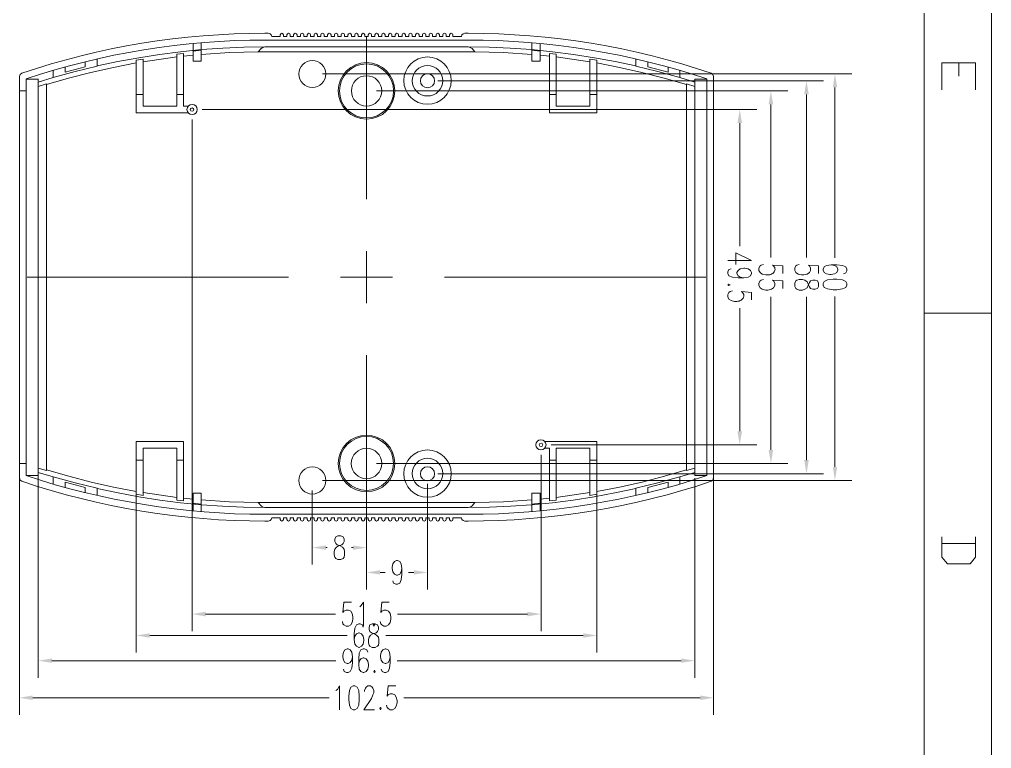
# Model space of a CAD drawing. Header units: millimetres. Extents: x 0 to 204, y 0 to 288.
# Drawn here: x 105.2 to 203.6, y 147.9 to 221.7 of the extents above; entities that cross this region are included whole.
import ezdxf

# ---------------------------------------------------------------- set-up
doc = ezdxf.new("R2010")
doc.units = ezdxf.units.MM

msp = doc.modelspace()

# ---------------------------------------------------------------- hatches: boundary and pattern name
h = msp.add_hatch(color=0)
h.dxf.hatch_style = 2
h.paths.add_polyline_path([(185.081333, 214.100833), (184.615667, 214.100833), (184.8485, 215.476667)])
h = msp.add_hatch(color=0)
h.dxf.hatch_style = 2
h.paths.add_polyline_path([(187.96, 214.799333), (187.5155, 214.799333), (187.727167, 216.175167)])
h = msp.add_hatch(color=0)
h.dxf.hatch_style = 2
h.paths.add_polyline_path([(181.483, 213.084833), (181.017333, 213.084833), (181.250167, 214.460667)])
h = msp.add_hatch(color=0)
h.dxf.hatch_style = 2
h.paths.add_polyline_path([(178.329167, 211.201), (177.8635, 211.201), (178.096333, 212.555667)])
h = msp.add_hatch(color=0)
h.dxf.hatch_style = 2
h.paths.add_polyline_path([(178.329167, 180.001333), (177.8635, 180.001333), (178.096333, 178.6255)])
h = msp.add_hatch(color=0)
h.dxf.hatch_style = 2
h.paths.add_polyline_path([(181.483, 178.1175), (181.017333, 178.1175), (181.250167, 176.741667)])
h = msp.add_hatch(color=0)
h.dxf.hatch_style = 2
h.paths.add_polyline_path([(185.081333, 177.080333), (184.615667, 177.080333), (184.8485, 175.7045)])
h = msp.add_hatch(color=0)
h.dxf.hatch_style = 2
h.paths.add_polyline_path([(187.96, 176.403), (187.5155, 176.403), (187.727167, 175.027167)])
h = msp.add_hatch(color=0)
h.dxf.hatch_style = 2
h.paths.add_polyline_path([(136.2075, 168.444333), (136.2075, 167.999833), (134.831667, 168.232667)])
h = msp.add_hatch(color=0)
h.dxf.hatch_style = 2
h.paths.add_polyline_path([(138.959167, 168.444333), (138.959167, 167.999833), (140.335, 168.232667)])
h = msp.add_hatch(color=0)
h.dxf.hatch_style = 2
h.paths.add_polyline_path([(141.689667, 165.946667), (141.689667, 165.502167), (140.335, 165.713833)])
h = msp.add_hatch(color=0)
h.dxf.hatch_style = 2
h.paths.add_polyline_path([(145.118667, 165.946667), (145.118667, 165.502167), (146.4945, 165.713833)])
h = msp.add_hatch(color=0)
h.dxf.hatch_style = 2
h.paths.add_polyline_path([(124.036667, 161.7345), (124.036667, 161.268833), (122.682, 161.501667)])
h = msp.add_hatch(color=0)
h.dxf.hatch_style = 2
h.paths.add_polyline_path([(156.612167, 161.7345), (156.612167, 161.268833), (157.988, 161.501667)])
h = msp.add_hatch(color=0)
h.dxf.hatch_style = 2
h.paths.add_polyline_path([(118.385167, 159.554333), (118.385167, 159.109833), (117.009333, 159.342667)])
h = msp.add_hatch(color=0)
h.dxf.hatch_style = 2
h.paths.add_polyline_path([(162.263667, 159.554333), (162.263667, 159.109833), (163.6395, 159.342667)])
h = msp.add_hatch(color=0)
h.dxf.hatch_style = 2
h.paths.add_polyline_path([(108.479167, 157.014333), (108.479167, 156.569833), (107.103333, 156.7815)])
h = msp.add_hatch(color=0)
h.dxf.hatch_style = 2
h.paths.add_polyline_path([(172.169667, 157.014333), (172.169667, 156.569833), (173.5455, 156.7815)])
h = msp.add_hatch(color=0)
h.dxf.hatch_style = 2
h.paths.add_polyline_path([(106.553, 153.267833), (106.553, 152.802167), (105.198333, 153.035)])
h = msp.add_hatch(color=0)
h.dxf.hatch_style = 2
h.paths.add_polyline_path([(174.095833, 153.267833), (174.095833, 152.802167), (175.4505, 153.035)])

# ---------------------------------------------------------------- linework, layer by layer
at = {"color": 0, "lineweight": 0}
for points in [[(203.581, 287.930167), (203.581, 0)], [(196.744167, 281.093333), (196.744167, 6.836833)], [(130.048, 220.2815), (128.482132, 220.264239), (126.916838, 220.215625), (125.352777, 220.135651), (123.790604, 220.024308), (122.230978, 219.88159), (120.674557, 219.707489), (119.121996, 219.501995), (117.573954, 219.265103), (116.031088, 218.996804), (114.494055, 218.69709), (112.963513, 218.365954), (111.440119, 218.003388), (109.92453, 217.609384), (108.417403, 217.183934), (106.919396, 216.727031), (105.431167, 216.238667)], [(130.048, 219.583), (128.521195, 219.575572), (126.990907, 219.534751), (125.45834, 219.460913), (123.924698, 219.354433), (122.391187, 219.215687), (120.85901, 219.045048), (119.329373, 218.842894), (117.80348, 218.609598), (116.282536, 218.345536), (114.767744, 218.051083), (113.26031, 217.726615), (111.761439, 217.372505), (110.272334, 216.989131), (108.794201, 216.576866), (107.328243, 216.136086), (105.875667, 215.667167)], [(130.386667, 220.2815), (130.048, 220.2815)], [(130.048, 219.583), (150.600833, 219.583)], [(130.725333, 219.942833), (130.683, 220.112167), (130.556, 220.239167), (130.386667, 220.2815)], [(131.593167, 219.942833), (130.725333, 219.942833)], [(131.931833, 220.112167), (131.868333, 220.218), (131.7625, 220.2815), (131.6355, 220.218), (131.593167, 220.112167)], [(131.593167, 220.112167), (131.593167, 219.942833)], [(131.931833, 220.112167), (131.931833, 219.942833)], [(132.2705, 219.942833), (131.931833, 219.942833)], [(132.609167, 220.112167), (132.566833, 220.218), (132.439833, 220.2815), (132.312833, 220.218), (132.2705, 220.112167)], [(132.2705, 220.112167), (132.2705, 219.942833)], [(132.609167, 220.112167), (132.609167, 219.942833)], [(132.947833, 219.942833), (132.609167, 219.942833)], [(133.307667, 220.112167), (133.244167, 220.218), (133.117167, 220.2815), (133.011333, 220.218), (132.947833, 220.112167)], [(132.947833, 220.112167), (132.947833, 219.942833)], [(133.307667, 220.112167), (133.307667, 219.942833)], [(133.646333, 219.942833), (133.307667, 219.942833)], [(133.985, 220.112167), (133.942667, 220.218), (133.815667, 220.2815), (133.688667, 220.218), (133.646333, 220.112167)], [(133.646333, 220.112167), (133.646333, 219.942833)], [(133.985, 220.112167), (133.985, 219.942833)], [(134.323667, 219.942833), (133.985, 219.942833)], [(134.662333, 220.112167), (134.62, 220.218), (134.493, 220.2815), (134.387167, 220.218), (134.323667, 220.112167)], [(134.323667, 220.112167), (134.323667, 219.942833)], [(134.662333, 220.112167), (134.662333, 219.942833)], [(135.022167, 219.942833), (134.662333, 219.942833)], [(135.360833, 220.112167), (135.297333, 220.218), (135.1915, 220.2815), (135.0645, 220.218), (135.022167, 220.112167)], [(135.022167, 220.112167), (135.022167, 219.942833)], [(135.360833, 220.112167), (135.360833, 219.942833)], [(135.6995, 219.942833), (135.360833, 219.942833)], [(136.038167, 220.112167), (135.995833, 220.218), (135.868833, 220.2815), (135.741833, 220.218), (135.6995, 220.112167)], [(135.6995, 220.112167), (135.6995, 219.942833)], [(136.038167, 220.112167), (136.038167, 219.942833)], [(136.376833, 219.942833), (136.038167, 219.942833)], [(136.736667, 220.112167), (136.673167, 220.218), (136.546167, 220.2815), (136.440333, 220.218), (136.376833, 220.112167)], [(136.376833, 220.112167), (136.376833, 219.942833)], [(136.736667, 220.112167), (136.736667, 219.942833)], [(137.075333, 219.942833), (136.736667, 219.942833)], [(137.414, 220.112167), (137.371667, 220.218), (137.244667, 220.2815), (137.117667, 220.218), (137.075333, 220.112167)], [(137.075333, 220.112167), (137.075333, 219.942833)], [(137.414, 220.112167), (137.414, 219.942833)], [(137.752667, 219.942833), (137.414, 219.942833)], [(138.091333, 220.112167), (138.049, 220.218), (137.922, 220.2815), (137.795, 220.218), (137.752667, 220.112167)], [(137.752667, 220.112167), (137.752667, 219.942833)], [(138.091333, 220.112167), (138.091333, 219.942833)], [(138.43, 219.942833), (138.091333, 219.942833)], [(138.789833, 220.112167), (138.726333, 220.218), (138.6205, 220.2815), (138.4935, 220.218), (138.43, 220.112167)], [(138.43, 220.112167), (138.43, 219.942833)], [(138.789833, 220.112167), (138.789833, 219.942833)], [(139.1285, 219.942833), (138.789833, 219.942833)], [(139.467167, 220.112167), (139.424833, 220.218), (139.297833, 220.2815), (139.170833, 220.218), (139.1285, 220.112167)], [(139.1285, 220.112167), (139.1285, 219.942833)], [(139.467167, 220.112167), (139.467167, 219.942833)], [(139.805833, 219.942833), (139.467167, 219.942833)], [(140.1445, 220.112167), (140.102167, 220.218), (139.975167, 220.2815), (139.869333, 220.218), (139.805833, 220.112167)], [(139.805833, 220.112167), (139.805833, 219.942833)], [(140.1445, 220.112167), (140.1445, 219.942833)], [(140.504333, 219.942833), (140.1445, 219.942833)], [(140.335, 219.985167), (140.335, 203.496333)], [(140.843, 220.112167), (140.7795, 220.218), (140.673667, 220.2815), (140.546667, 220.218), (140.504333, 220.112167)], [(140.504333, 220.112167), (140.504333, 219.942833)], [(140.843, 220.112167), (140.843, 219.942833)], [(141.181667, 219.942833), (140.843, 219.942833)], [(141.520333, 220.112167), (141.478, 220.218), (141.351, 220.2815), (141.224, 220.218), (141.181667, 220.112167)], [(141.181667, 220.112167), (141.181667, 219.942833)], [(141.520333, 220.112167), (141.520333, 219.942833)], [(141.859, 219.942833), (141.520333, 219.942833)], [(142.218833, 220.112167), (142.155333, 220.218), (142.0495, 220.2815), (141.9225, 220.218), (141.859, 220.112167)], [(141.859, 220.112167), (141.859, 219.942833)], [(142.218833, 220.112167), (142.218833, 219.942833)], [(142.5575, 219.942833), (142.218833, 219.942833)], [(142.896167, 220.112167), (142.853833, 220.218), (142.726833, 220.2815), (142.599833, 220.218), (142.5575, 220.112167)], [(142.5575, 220.112167), (142.5575, 219.942833)], [(142.896167, 220.112167), (142.896167, 219.942833)], [(143.234833, 219.942833), (142.896167, 219.942833)], [(143.5735, 220.112167), (143.531167, 220.218), (143.404167, 220.2815), (143.298333, 220.218), (143.234833, 220.112167)], [(143.234833, 220.112167), (143.234833, 219.942833)], [(143.5735, 220.112167), (143.5735, 219.942833)], [(143.933333, 219.942833), (143.5735, 219.942833)], [(144.272, 220.112167), (144.2085, 220.218), (144.102667, 220.2815), (143.975667, 220.218), (143.933333, 220.112167)], [(143.933333, 220.112167), (143.933333, 219.942833)], [(144.272, 220.112167), (144.272, 219.942833)], [(144.610667, 219.942833), (144.272, 219.942833)], [(144.949333, 220.112167), (144.907, 220.218), (144.78, 220.2815), (144.653, 220.218), (144.610667, 220.112167)], [(144.610667, 220.112167), (144.610667, 219.942833)], [(144.949333, 220.112167), (144.949333, 219.942833)], [(145.288, 219.942833), (144.949333, 219.942833)], [(145.647833, 220.112167), (145.584333, 220.218), (145.457333, 220.2815), (145.3515, 220.218), (145.288, 220.112167)], [(145.288, 220.112167), (145.288, 219.942833)], [(145.647833, 220.112167), (145.647833, 219.942833)], [(145.9865, 219.942833), (145.647833, 219.942833)], [(146.325167, 220.112167), (146.282833, 220.218), (146.155833, 220.2815), (146.028833, 220.218), (145.9865, 220.112167)], [(145.9865, 220.112167), (145.9865, 219.942833)], [(146.325167, 220.112167), (146.325167, 219.942833)], [(146.663833, 219.942833), (146.325167, 219.942833)], [(147.0025, 220.112167), (146.960167, 220.218), (146.833167, 220.2815), (146.706167, 220.218), (146.663833, 220.112167)], [(146.663833, 220.112167), (146.663833, 219.942833)], [(147.0025, 220.112167), (147.0025, 219.942833)], [(147.362333, 219.942833), (147.0025, 219.942833)], [(147.701, 220.112167), (147.6375, 220.218), (147.531667, 220.2815), (147.404667, 220.218), (147.362333, 220.112167)], [(147.362333, 220.112167), (147.362333, 219.942833)], [(147.701, 220.112167), (147.701, 219.942833)], [(148.039667, 219.942833), (147.701, 219.942833)], [(148.378333, 220.112167), (148.336, 220.218), (148.209, 220.2815), (148.082, 220.218), (148.039667, 220.112167)], [(148.039667, 220.112167), (148.039667, 219.942833)], [(148.378333, 220.112167), (148.378333, 219.942833)], [(148.717, 219.942833), (148.378333, 219.942833)], [(149.055667, 220.112167), (149.013333, 220.218), (148.886333, 220.2815), (148.7805, 220.218), (148.717, 220.112167)], [(148.717, 220.112167), (148.717, 219.942833)], [(149.055667, 220.112167), (149.055667, 219.942833)], [(149.9235, 219.942833), (149.055667, 219.942833)], [(150.262167, 220.2815), (150.092833, 220.239167), (149.965833, 220.112167), (149.9235, 219.942833)], [(150.262167, 220.2815), (150.600833, 220.2815)], [(175.217667, 216.238667), (173.735041, 216.72726), (172.24043, 217.184325), (170.734804, 217.609878), (169.219133, 218.003934), (167.694387, 218.366508), (166.161537, 218.697617), (164.621554, 218.997276), (163.075408, 219.2655), (161.52407, 219.502305), (159.96851, 219.707706), (158.409698, 219.881718), (156.848605, 220.024358), (155.286202, 220.135641), (153.723458, 220.215582), (152.161345, 220.264196), (150.600833, 220.2815)], [(174.773167, 215.667167), (173.32097, 216.135978), (171.85524, 216.576693), (170.377205, 216.988929), (168.888089, 217.372307), (167.38912, 217.726444), (165.881523, 218.050959), (164.366526, 218.345471), (162.845353, 218.609598), (161.319232, 218.842959), (159.789389, 219.045172), (158.257049, 219.215857), (156.72344, 219.354632), (155.189788, 219.461114), (153.657319, 219.534924), (152.127258, 219.57568), (150.600833, 219.583)], [(130.048, 218.905667), (127.909489, 218.87845), (125.771738, 218.787414), (123.636732, 218.633962), (121.506456, 218.419495), (119.382894, 218.145413), (117.26803, 217.813119), (115.163848, 217.424014), (113.072333, 216.9795)], [(122.766667, 219.244333), (122.766667, 217.466333)], [(123.592167, 218.567), (122.766667, 218.482333)], [(123.592167, 217.466333), (123.592167, 219.307833)], [(129.3495, 218.418833), (126.470833, 218.334167), (123.592167, 218.143667)], [(130.048, 218.905667), (129.836333, 218.842167), (129.645833, 218.736333), (129.3495, 218.418833)], [(151.299333, 218.418833), (129.3495, 218.418833)], [(150.600833, 218.905667), (130.048, 218.905667)], [(167.5765, 216.9795), (165.484985, 217.424014), (163.380804, 217.813119), (161.265939, 218.145413), (159.142377, 218.419495), (157.012101, 218.633962), (154.877095, 218.787414), (152.739345, 218.87845), (150.600833, 218.905667)], [(150.600833, 218.905667), (150.8125, 218.842167), (151.003, 218.736333), (151.299333, 218.418833)], [(157.056667, 218.143667), (154.178, 218.334167), (151.299333, 218.418833)], [(157.056667, 219.307833), (157.056667, 217.466333)], [(157.882167, 218.482333), (157.056667, 218.567)], [(157.882167, 217.466333), (157.882167, 219.244333)], [(113.072333, 217.678), (113.072333, 216.958333)], [(117.707833, 217.678), (117.009333, 217.572167)], [(117.009333, 217.572167), (117.009333, 212.217)], [(121.136833, 217.889667), (117.707833, 217.402833)], [(117.707833, 212.9155), (117.707833, 217.678)], [(121.814167, 218.2495), (121.136833, 218.164833)], [(121.136833, 218.164833), (121.136833, 212.9155)], [(121.814167, 212.9155), (121.814167, 218.2495)], [(122.766667, 218.059), (121.814167, 217.974333)], [(122.766667, 217.466333), (123.592167, 217.466333)], [(157.056667, 217.466333), (157.882167, 217.466333)], [(158.834667, 217.974333), (157.882167, 218.059)], [(158.834667, 218.2495), (158.834667, 212.217)], [(159.512, 218.164833), (158.834667, 218.2495)], [(159.512, 212.9155), (159.512, 218.164833)], [(162.941, 217.402833), (159.512, 217.889667)], [(162.941, 217.678), (162.941, 212.9155)], [(163.6395, 217.572167), (162.941, 217.678)], [(163.6395, 212.217), (163.6395, 217.572167)], [(167.5765, 217.678), (167.5765, 216.958333)], [(117.009333, 217.275833), (114.723333, 216.831333), (112.437333, 216.323333), (110.1725, 215.751833), (107.928833, 215.095667)], [(113.072333, 216.958333), (110.828667, 216.408), (108.627333, 215.794167)], [(108.627333, 216.535), (108.627333, 215.794167)], [(111.865833, 216.894833), (109.812667, 216.3445)], [(109.812667, 216.3445), (109.812667, 216.873667)], [(111.865833, 217.402833), (111.865833, 216.894833)], [(172.698833, 215.095667), (170.455167, 215.751833), (168.190333, 216.323333), (165.9255, 216.831333), (163.6395, 217.275833)], [(172.0215, 215.794167), (169.820167, 216.408), (167.5765, 216.958333)], [(168.783, 216.894833), (168.783, 217.402833)], [(170.836167, 216.3445), (168.783, 216.894833)], [(170.836167, 216.873667), (170.836167, 216.3445)], [(172.0215, 216.535), (172.0215, 215.794167)], [(198.543333, 217.297), (201.972333, 217.297), (201.972333, 214.5665)], [(198.543333, 217.297), (198.543333, 214.5665)], [(200.257833, 217.297), (200.257833, 215.942333)], [(105.431167, 216.238667), (105.261833, 216.111667), (105.198333, 215.921167)], [(105.198333, 215.921167), (105.198333, 175.281167)], [(105.875667, 215.667167), (105.875667, 175.514)], [(105.875667, 215.646), (107.103333, 215.646)], [(108.627333, 215.815333), (107.103333, 215.349667)], [(107.103333, 215.646), (107.103333, 175.535167)], [(135.868833, 216.175167), (189.441667, 216.175167)], [(147.531667, 215.476667), (186.563, 215.476667)], [(173.5455, 215.349667), (172.0215, 215.815333)], [(173.5455, 215.646), (173.5455, 175.535167)], [(174.773167, 215.646), (173.5455, 215.646)], [(174.773167, 215.667167), (174.773167, 175.514)], [(175.4505, 215.921167), (175.387, 216.111667), (175.217667, 216.238667)], [(175.4505, 215.921167), (175.4505, 175.281167)], [(107.928833, 215.180333), (107.103333, 214.905167)], [(107.928833, 215.180333), (107.928833, 176.022)], [(172.72, 176.022), (172.72, 215.180333)], [(173.5455, 214.905167), (172.72, 215.180333)], [(187.727167, 214.799333), (187.727167, 197.5485)], [(105.198333, 214.460667), (105.875667, 214.460667)], [(117.009333, 214.100833), (117.707833, 214.100833)], [(121.136833, 214.100833), (121.814167, 214.100833)], [(141.351, 214.460667), (182.964667, 214.460667)], [(159.512, 214.100833), (158.834667, 214.100833)], [(163.6395, 214.100833), (162.941, 214.100833)], [(175.4505, 214.460667), (174.773167, 214.460667)], [(184.8485, 214.100833), (184.8485, 197.590833)], [(121.136833, 212.9155), (117.707833, 212.9155)], [(122.279833, 212.9155), (121.814167, 212.9155)], [(123.698, 212.555667), (179.810833, 212.555667)], [(162.941, 212.9155), (159.512, 212.9155)], [(181.250167, 213.084833), (181.250167, 197.590833)], [(117.009333, 212.217), (122.279833, 212.217)], [(122.682, 211.539667), (122.682, 159.787167)], [(158.834667, 212.217), (163.6395, 212.217)], [(178.096333, 211.201), (178.096333, 198.733833)], [(140.335, 198.225833), (140.335, 192.955333)], [(179.281667, 197.273333), (177.694167, 198.0565), (177.694167, 196.892333)], [(179.281667, 197.273333), (176.889833, 197.273333)], [(182.456667, 195.982167), (182.456667, 196.744167), (181.4195, 196.828833), (181.514213, 196.74622), (181.585328, 196.659089), (181.633986, 196.568993), (181.661329, 196.477483), (181.668498, 196.386112), (181.656633, 196.296432), (181.626875, 196.209993), (181.580367, 196.128349), (181.518247, 196.05305), (181.441659, 195.98565), (181.351742, 195.927698), (181.249638, 195.880749), (181.136487, 195.846352), (181.013431, 195.82606), (180.88161, 195.821426), (180.742167, 195.834), (180.382333, 195.8975), (180.170667, 196.066833), (180.043667, 196.2785), (180.043667, 196.511333), (180.170667, 196.744167), (180.2765, 196.828833), (180.509333, 196.892333)], [(186.055, 195.982167), (186.055, 196.744167), (185.017833, 196.828833), (185.144833, 196.744167), (185.250667, 196.511333), (185.250667, 196.2785), (185.144833, 196.066833), (184.912, 195.8975), (184.573333, 195.834), (184.3405, 195.834), (184.001833, 195.8975), (183.769, 196.066833), (183.663167, 196.2785), (183.663167, 196.511333), (183.769, 196.744167), (183.874833, 196.828833), (184.107667, 196.892333)], [(188.595, 195.939833), (188.827833, 196.0245), (188.933667, 196.257333), (188.933667, 196.4055), (188.827833, 196.638333), (188.489167, 196.7865), (187.917667, 196.85), (187.346167, 196.85), (186.8805, 196.7865), (186.647667, 196.638333), (186.541833, 196.4055), (186.541833, 196.320833), (186.647667, 196.088), (186.8805, 195.939833), (187.219167, 195.855167), (187.346167, 195.855167), (187.684833, 195.939833), (187.917667, 196.088), (188.0235, 196.320833), (188.0235, 196.4055), (187.917667, 196.638333), (187.684833, 196.7865), (187.346167, 196.85)], [(178.4985, 195.5165), (178.138667, 195.601167), (177.927, 195.749333), (177.8, 195.982167), (177.8, 196.066833), (177.927, 196.2785), (178.138667, 196.447833), (178.4985, 196.511333), (178.604333, 196.511333), (178.943, 196.447833), (179.175833, 196.2785), (179.281667, 196.066833), (179.281667, 195.982167), (179.175833, 195.749333), (178.943, 195.601167), (178.4985, 195.5165), (177.927, 195.5165), (177.3555, 195.601167), (176.995667, 195.749333), (176.889833, 195.982167), (176.889833, 196.130333), (176.995667, 196.363167), (177.2285, 196.447833)], [(132.418667, 195.601167), (105.9815, 195.601167)], [(142.959667, 195.601167), (137.689167, 195.601167)], [(174.667333, 195.601167), (148.230167, 195.601167)], [(182.456667, 194.458167), (182.456667, 195.220167), (181.4195, 195.283667), (181.525333, 195.220167), (181.652333, 194.987333), (181.652333, 194.7545), (181.525333, 194.521667), (181.313667, 194.3735), (180.953833, 194.288833), (180.742167, 194.288833), (180.382333, 194.3735), (180.170667, 194.521667), (180.043667, 194.7545), (180.043667, 194.987333), (180.170667, 195.220167), (180.2765, 195.283667), (180.509333, 195.368333)], [(179.281667, 193.294), (179.281667, 194.056), (178.265667, 194.140667), (178.372199, 194.042418), (178.448281, 193.944038), (178.496146, 193.846585), (178.51803, 193.751117), (178.516164, 193.658695), (178.492785, 193.570376), (178.450124, 193.487219), (178.390418, 193.410284), (178.315898, 193.340629), (178.228801, 193.279314), (178.131358, 193.227396), (178.025805, 193.185934), (177.914376, 193.155989), (177.799303, 193.138617), (177.682822, 193.134879), (177.567167, 193.145833), (177.2285, 193.2305), (176.995667, 193.378667), (176.889833, 193.6115), (176.889833, 193.844333), (176.995667, 194.056), (177.122667, 194.140667), (177.3555, 194.225333)], [(181.250167, 178.1175), (181.250167, 193.6115)], [(184.8485, 177.080333), (184.8485, 193.6115)], [(187.727167, 176.403), (187.727167, 193.653833)], [(178.096333, 180.001333), (178.096333, 192.4685)], [(196.744167, 191.9605), (203.581, 191.9605)], [(140.335, 187.706), (140.335, 171.217167)], [(117.009333, 178.964167), (117.009333, 173.630167)], [(121.814167, 178.964167), (117.009333, 178.964167)], [(117.707833, 178.286833), (117.707833, 173.503167)], [(117.707833, 178.286833), (121.136833, 178.286833)], [(121.136833, 178.286833), (121.136833, 173.016333)], [(121.814167, 178.964167), (121.814167, 172.952833)], [(163.6395, 178.964167), (158.369, 178.964167)], [(158.369, 178.286833), (158.834667, 178.286833)], [(158.834667, 178.286833), (158.834667, 172.952833)], [(159.004, 178.6255), (179.810833, 178.6255)], [(159.512, 178.286833), (159.512, 173.016333)], [(159.512, 178.286833), (162.941, 178.286833)], [(162.941, 178.286833), (162.941, 173.503167)], [(163.6395, 178.964167), (163.6395, 173.630167)], [(117.009333, 177.948167), (117.009333, 157.628167)], [(157.988, 177.6095), (157.988, 159.787167)], [(163.6395, 177.948167), (163.6395, 157.628167)], [(105.198333, 176.741667), (105.875667, 176.741667)], [(107.103333, 176.276), (107.928833, 176.022)], [(117.009333, 177.080333), (117.707833, 177.080333)], [(121.136833, 177.080333), (121.814167, 177.080333)], [(141.351, 176.741667), (182.964667, 176.741667)], [(159.512, 177.080333), (158.834667, 177.080333)], [(163.6395, 177.080333), (162.941, 177.080333)], [(163.6395, 173.905333), (165.9255, 174.349833), (168.2115, 174.857833), (170.476333, 175.4505), (172.72, 176.106667)], [(172.72, 176.022), (173.5455, 176.276)], [(175.4505, 176.741667), (174.773167, 176.741667)], [(105.198333, 175.7045), (105.198333, 151.3205)], [(105.198333, 175.281167), (105.261833, 175.0695), (105.431167, 174.9425)], [(105.875667, 175.535167), (107.103333, 175.535167)], [(105.875667, 175.514), (107.344498, 175.041476), (108.820275, 174.599526), (110.302706, 174.188106), (111.791502, 173.807173), (113.286373, 173.456684), (114.78703, 173.136595), (116.293181, 172.846863), (117.804539, 172.587444), (119.320811, 172.358295), (120.841709, 172.159373), (122.366943, 171.990634), (123.896223, 171.852034), (125.429258, 171.743531), (126.965759, 171.665081), (128.505437, 171.616641), (130.048, 171.598167)], [(107.103333, 175.8315), (108.627333, 175.387)], [(107.103333, 175.7045), (107.103333, 155.067)], [(107.95, 176.0855), (110.193667, 175.4505), (112.4585, 174.857833), (114.723333, 174.349833), (117.009333, 173.905333)], [(108.627333, 175.387), (108.627333, 175.408167)], [(108.627333, 175.408167), (110.828667, 174.794333), (113.072333, 174.244)], [(108.627333, 175.387), (108.627333, 174.667333)], [(147.531667, 175.7045), (186.563, 175.7045)], [(150.600833, 171.598167), (152.142963, 171.616532), (153.68238, 171.664908), (155.218769, 171.74333), (156.751817, 171.851836), (158.281208, 171.990463), (159.806628, 172.159249), (161.327762, 172.35823), (162.844295, 172.587444), (164.355912, 172.846928), (165.8623, 173.136719), (167.363142, 173.456854), (168.858125, 173.807371), (170.346934, 174.188307), (171.829253, 174.599699), (173.304769, 175.041584), (174.773167, 175.514)], [(167.5765, 174.244), (169.820167, 174.794333), (172.0215, 175.408167)], [(172.0215, 175.387), (173.5455, 175.8315)], [(172.0215, 174.667333), (172.0215, 175.408167)], [(174.773167, 175.535167), (173.5455, 175.535167)], [(173.5455, 175.26), (173.5455, 155.067)], [(175.217667, 174.9425), (175.387, 175.0695), (175.4505, 175.281167)], [(175.4505, 175.408167), (175.4505, 151.3205)], [(105.431167, 174.9425), (106.920268, 174.45909), (108.418922, 174.005796), (109.926495, 173.582795), (111.442351, 173.190264), (112.965858, 172.828378), (114.496381, 172.497316), (116.033286, 172.197253), (117.575939, 171.928367), (119.123705, 171.690833), (120.675952, 171.48483), (122.232044, 171.310533), (123.791348, 171.16812), (125.35323, 171.057766), (126.917055, 170.979649), (128.48219, 170.933946), (130.048, 170.920833)], [(109.812667, 174.328667), (109.812667, 174.836667)], [(109.812667, 174.836667), (111.865833, 174.3075)], [(111.865833, 174.3075), (111.865833, 173.7995)], [(113.072333, 173.503167), (113.072333, 174.244)], [(113.072333, 174.222833), (115.188952, 173.763575), (117.296158, 173.368229), (119.39942, 173.036053), (121.504207, 172.766302), (123.61599, 172.558232), (125.740236, 172.411099), (127.882416, 172.324159), (130.048, 172.296667)], [(135.868833, 175.027167), (189.441667, 175.027167)], [(146.4945, 174.6885), (146.4945, 163.999333)], [(150.600833, 170.920833), (152.156233, 170.933299), (153.715138, 170.978622), (155.276316, 171.056587), (156.838534, 171.166979), (158.40056, 171.309581), (159.961161, 171.484179), (161.519105, 171.690557), (163.073159, 171.928499), (164.622091, 172.19779), (166.164669, 172.498215), (167.699659, 172.829558), (169.22583, 173.191603), (170.741948, 173.584136), (172.246782, 174.00694), (173.739099, 174.459799), (175.217667, 174.9425)], [(150.600833, 172.296667), (152.766417, 172.324159), (154.908597, 172.411099), (157.032844, 172.558232), (159.144626, 172.766302), (161.249413, 173.036053), (163.352675, 173.368229), (165.459881, 173.763575), (167.5765, 174.222833)], [(167.5765, 174.222833), (167.5765, 174.244)], [(167.5765, 174.222833), (167.5765, 173.503167)], [(168.783, 174.3075), (170.836167, 174.836667)], [(168.783, 173.7995), (168.783, 174.3075)], [(170.836167, 174.836667), (170.836167, 174.328667)], [(117.009333, 173.630167), (117.707833, 173.503167)], [(117.707833, 173.7995), (121.136833, 173.312667)], [(121.814167, 173.228), (122.766667, 173.122167)], [(122.766667, 173.736), (122.766667, 171.936833)], [(123.592167, 173.736), (122.766667, 173.736)], [(123.592167, 171.8945), (123.592167, 173.736)], [(134.831667, 174.011167), (134.831667, 166.518167)], [(157.056667, 173.736), (157.056667, 171.8945)], [(157.882167, 173.736), (157.056667, 173.736)], [(157.882167, 171.936833), (157.882167, 173.736)], [(157.882167, 173.122167), (158.834667, 173.228)], [(159.512, 173.312667), (162.941, 173.7995)], [(162.941, 173.503167), (163.6395, 173.630167)], [(121.136833, 173.016333), (121.814167, 172.952833)], [(122.766667, 172.72), (123.592167, 172.635333)], [(123.592167, 173.058667), (126.470833, 172.868167), (129.3495, 172.7835)], [(129.3495, 172.7835), (151.299333, 172.7835)], [(130.048, 172.296667), (129.836333, 172.339), (129.645833, 172.466), (129.3495, 172.7835)], [(130.048, 172.296667), (150.600833, 172.296667)], [(140.335, 172.212), (140.335, 163.999333)], [(150.600833, 172.296667), (150.8125, 172.339), (151.003, 172.466), (151.299333, 172.7835)], [(151.299333, 172.7835), (154.178, 172.868167), (157.056667, 173.058667)], [(157.056667, 172.635333), (157.882167, 172.72)], [(158.834667, 172.952833), (159.512, 173.016333)], [(150.600833, 171.598167), (130.048, 171.598167)], [(130.386667, 170.920833), (130.556, 170.963167), (130.683, 171.090167), (130.725333, 171.2595)], [(131.593167, 171.2595), (130.725333, 171.2595)], [(131.593167, 171.2595), (131.593167, 171.090167)], [(131.931833, 171.2595), (131.931833, 171.090167)], [(132.2705, 171.2595), (131.931833, 171.2595)], [(132.2705, 171.2595), (132.2705, 171.090167)], [(132.609167, 171.2595), (132.609167, 171.090167)], [(132.947833, 171.2595), (132.609167, 171.2595)], [(132.947833, 171.2595), (132.947833, 171.090167)], [(133.307667, 171.2595), (133.307667, 171.090167)], [(133.646333, 171.2595), (133.307667, 171.2595)], [(133.646333, 171.2595), (133.646333, 171.090167)], [(133.985, 171.2595), (133.985, 171.090167)], [(134.323667, 171.2595), (133.985, 171.2595)], [(134.323667, 171.2595), (134.323667, 171.090167)], [(134.662333, 171.2595), (134.662333, 171.090167)], [(135.022167, 171.2595), (134.662333, 171.2595)], [(135.022167, 171.2595), (135.022167, 171.090167)], [(135.360833, 171.2595), (135.360833, 171.090167)], [(135.6995, 171.2595), (135.360833, 171.2595)], [(135.6995, 171.2595), (135.6995, 171.090167)], [(136.038167, 171.2595), (136.038167, 171.090167)], [(136.376833, 171.2595), (136.038167, 171.2595)], [(136.376833, 171.2595), (136.376833, 171.090167)], [(136.736667, 171.2595), (136.736667, 171.090167)], [(137.075333, 171.2595), (136.736667, 171.2595)], [(137.075333, 171.2595), (137.075333, 171.090167)], [(137.414, 171.2595), (137.414, 171.090167)], [(137.752667, 171.2595), (137.414, 171.2595)], [(137.752667, 171.2595), (137.752667, 171.090167)], [(138.091333, 171.2595), (138.091333, 171.090167)], [(138.43, 171.2595), (138.091333, 171.2595)], [(138.43, 171.2595), (138.43, 171.090167)], [(138.789833, 171.2595), (138.789833, 171.090167)], [(139.1285, 171.2595), (138.789833, 171.2595)], [(139.1285, 171.2595), (139.1285, 171.090167)], [(139.467167, 171.2595), (139.467167, 171.090167)], [(139.805833, 171.2595), (139.467167, 171.2595)], [(139.805833, 171.2595), (139.805833, 171.090167)], [(140.1445, 171.2595), (140.1445, 171.090167)], [(140.504333, 171.2595), (140.1445, 171.2595)], [(140.504333, 171.2595), (140.504333, 171.090167)], [(140.843, 171.2595), (140.843, 171.090167)], [(141.181667, 171.2595), (140.843, 171.2595)], [(141.181667, 171.2595), (141.181667, 171.090167)], [(141.520333, 171.2595), (141.520333, 171.090167)], [(141.859, 171.2595), (141.520333, 171.2595)], [(141.859, 171.2595), (141.859, 171.090167)], [(142.218833, 171.2595), (142.218833, 171.090167)], [(142.5575, 171.2595), (142.218833, 171.2595)], [(142.5575, 171.2595), (142.5575, 171.090167)], [(142.896167, 171.2595), (142.896167, 171.090167)], [(143.234833, 171.2595), (142.896167, 171.2595)], [(143.234833, 171.2595), (143.234833, 171.090167)], [(143.5735, 171.2595), (143.5735, 171.090167)], [(143.933333, 171.2595), (143.5735, 171.2595)], [(143.933333, 171.2595), (143.933333, 171.090167)], [(144.272, 171.2595), (144.272, 171.090167)], [(144.610667, 171.2595), (144.272, 171.2595)], [(144.610667, 171.2595), (144.610667, 171.090167)], [(144.949333, 171.2595), (144.949333, 171.090167)], [(145.288, 171.2595), (144.949333, 171.2595)], [(145.288, 171.2595), (145.288, 171.090167)], [(145.647833, 171.2595), (145.647833, 171.090167)], [(145.9865, 171.2595), (145.647833, 171.2595)], [(145.9865, 171.2595), (145.9865, 171.090167)], [(146.325167, 171.2595), (146.325167, 171.090167)], [(146.663833, 171.2595), (146.325167, 171.2595)], [(146.663833, 171.2595), (146.663833, 171.090167)], [(147.0025, 171.2595), (147.0025, 171.090167)], [(147.362333, 171.2595), (147.0025, 171.2595)], [(147.362333, 171.2595), (147.362333, 171.090167)], [(147.701, 171.2595), (147.701, 171.090167)], [(148.039667, 171.2595), (147.701, 171.2595)], [(148.039667, 171.2595), (148.039667, 171.090167)], [(148.378333, 171.2595), (148.378333, 171.090167)], [(148.717, 171.2595), (148.378333, 171.2595)], [(148.717, 171.2595), (148.717, 171.090167)], [(149.055667, 171.2595), (149.055667, 171.090167)], [(149.9235, 171.2595), (149.055667, 171.2595)], [(149.9235, 171.2595), (149.965833, 171.090167), (150.092833, 170.963167), (150.262167, 170.920833)], [(130.386667, 170.920833), (130.048, 170.920833)], [(131.593167, 171.090167), (131.6355, 170.963167), (131.7625, 170.920833), (131.868333, 170.963167), (131.931833, 171.090167)], [(132.2705, 171.090167), (132.312833, 170.963167), (132.439833, 170.920833), (132.566833, 170.963167), (132.609167, 171.090167)], [(132.947833, 171.090167), (133.011333, 170.963167), (133.117167, 170.920833), (133.244167, 170.963167), (133.307667, 171.090167)], [(133.646333, 171.090167), (133.688667, 170.963167), (133.815667, 170.920833), (133.942667, 170.963167), (133.985, 171.090167)], [(134.323667, 171.090167), (134.387167, 170.963167), (134.493, 170.920833), (134.62, 170.963167), (134.662333, 171.090167)], [(135.022167, 171.090167), (135.0645, 170.963167), (135.1915, 170.920833), (135.297333, 170.963167), (135.360833, 171.090167)], [(135.6995, 171.090167), (135.741833, 170.963167), (135.868833, 170.920833), (135.995833, 170.963167), (136.038167, 171.090167)], [(136.376833, 171.090167), (136.440333, 170.963167), (136.546167, 170.920833), (136.673167, 170.963167), (136.736667, 171.090167)], [(137.075333, 171.090167), (137.117667, 170.963167), (137.244667, 170.920833), (137.371667, 170.963167), (137.414, 171.090167)], [(137.752667, 171.090167), (137.795, 170.963167), (137.922, 170.920833), (138.049, 170.963167), (138.091333, 171.090167)], [(138.43, 171.090167), (138.4935, 170.963167), (138.6205, 170.920833), (138.726333, 170.963167), (138.789833, 171.090167)], [(139.1285, 171.090167), (139.170833, 170.963167), (139.297833, 170.920833), (139.424833, 170.963167), (139.467167, 171.090167)], [(139.805833, 171.090167), (139.869333, 170.963167), (139.975167, 170.920833), (140.102167, 170.963167), (140.1445, 171.090167)], [(140.504333, 171.090167), (140.546667, 170.963167), (140.673667, 170.920833), (140.7795, 170.963167), (140.843, 171.090167)], [(141.181667, 171.090167), (141.224, 170.963167), (141.351, 170.920833), (141.478, 170.963167), (141.520333, 171.090167)], [(141.859, 171.090167), (141.9225, 170.963167), (142.0495, 170.920833), (142.155333, 170.963167), (142.218833, 171.090167)], [(142.5575, 171.090167), (142.599833, 170.963167), (142.726833, 170.920833), (142.853833, 170.963167), (142.896167, 171.090167)], [(143.234833, 171.090167), (143.298333, 170.963167), (143.404167, 170.920833), (143.531167, 170.963167), (143.5735, 171.090167)], [(143.933333, 171.090167), (143.975667, 170.963167), (144.102667, 170.920833), (144.2085, 170.963167), (144.272, 171.090167)], [(144.610667, 171.090167), (144.653, 170.963167), (144.78, 170.920833), (144.907, 170.963167), (144.949333, 171.090167)], [(145.288, 171.090167), (145.3515, 170.963167), (145.457333, 170.920833), (145.584333, 170.963167), (145.647833, 171.090167)], [(145.9865, 171.090167), (146.028833, 170.963167), (146.155833, 170.920833), (146.282833, 170.963167), (146.325167, 171.090167)], [(146.663833, 171.090167), (146.706167, 170.963167), (146.833167, 170.920833), (146.960167, 170.963167), (147.0025, 171.090167)], [(147.362333, 171.090167), (147.404667, 170.963167), (147.531667, 170.920833), (147.6375, 170.963167), (147.701, 171.090167)], [(148.039667, 171.090167), (148.082, 170.963167), (148.209, 170.920833), (148.336, 170.963167), (148.378333, 171.090167)], [(148.717, 171.090167), (148.7805, 170.963167), (148.886333, 170.920833), (149.013333, 170.963167), (149.055667, 171.090167)], [(150.262167, 170.920833), (150.600833, 170.920833)], [(140.335, 169.142833), (140.335, 169.947167)], [(198.543333, 169.312167), (198.543333, 167.259), (199.114833, 166.581667), (201.400833, 166.581667), (201.972333, 167.259), (201.972333, 169.312167)], [(201.972333, 168.634833), (198.543333, 168.634833)], [(136.2075, 168.232667), (136.355667, 168.232667)], [(138.959167, 168.232667), (138.811, 168.232667)], [(143.912167, 166.116), (143.8275, 165.777333), (143.679333, 165.5445), (143.4465, 165.438667), (143.361833, 165.438667), (143.150167, 165.5445), (142.980833, 165.777333), (142.917333, 166.116), (142.917333, 166.243), (142.980833, 166.581667), (143.150167, 166.8145), (143.361833, 166.920333), (143.4465, 166.920333), (143.679333, 166.8145), (143.8275, 166.581667), (143.912167, 166.116), (143.912167, 165.5445), (143.8275, 164.973), (143.679333, 164.634333), (143.4465, 164.5285), (143.298333, 164.5285), (143.0655, 164.634333), (142.980833, 164.867167)], [(141.689667, 165.713833), (142.218833, 165.713833)], [(145.118667, 165.713833), (144.5895, 165.713833)], [(138.789833, 162.708167), (138.027833, 162.708167), (137.943167, 161.671), (138.027833, 161.798), (138.260667, 161.903833), (138.4935, 161.903833), (138.726333, 161.798), (138.8745, 161.565167), (138.938, 161.2265), (138.938, 160.993667), (138.8745, 160.655), (138.726333, 160.422167), (138.4935, 160.295167), (138.260667, 160.295167), (138.027833, 160.422167), (137.943167, 160.528), (137.879667, 160.760833)], [(139.6365, 162.2425), (139.784667, 162.3695), (140.0175, 162.708167), (140.0175, 160.295167)], [(142.621, 162.708167), (141.859, 162.708167), (141.774333, 161.671), (141.859, 161.798), (142.091833, 161.903833), (142.324667, 161.903833), (142.536333, 161.798), (142.705667, 161.565167), (142.769167, 161.2265), (142.769167, 160.993667), (142.705667, 160.655), (142.536333, 160.422167), (142.324667, 160.295167), (142.091833, 160.295167), (141.859, 160.422167), (141.774333, 160.528), (141.710833, 160.760833)], [(124.036667, 161.501667), (137.181167, 161.501667)], [(156.612167, 161.501667), (143.467667, 161.501667)], [(139.975167, 160.189333), (139.911667, 160.422167), (139.678833, 160.528), (139.530667, 160.528), (139.297833, 160.422167), (139.1285, 160.0835), (139.065, 159.512), (139.065, 158.9405), (139.1285, 158.474833), (139.297833, 158.242), (139.530667, 158.136167), (139.594167, 158.136167), (139.827, 158.242), (139.975167, 158.474833), (140.059833, 158.8135), (140.059833, 158.9405), (139.975167, 159.279167), (139.827, 159.512), (139.594167, 159.617833), (139.530667, 159.617833), (139.297833, 159.512), (139.1285, 159.279167), (139.065, 158.9405)], [(118.385167, 159.342667), (138.3665, 159.342667)], [(162.263667, 159.342667), (142.282333, 159.342667)], [(138.916833, 157.183667), (138.832167, 156.845), (138.684, 156.612167), (138.451167, 156.506333), (138.3665, 156.506333), (138.133667, 156.612167), (137.9855, 156.845), (137.922, 157.183667), (137.922, 157.310667), (137.9855, 157.649333), (138.133667, 157.882167), (138.3665, 157.988), (138.451167, 157.988), (138.684, 157.882167), (138.832167, 157.649333), (138.916833, 157.183667), (138.916833, 156.612167), (138.832167, 156.040667), (138.684, 155.702), (138.451167, 155.596167), (138.303, 155.596167), (138.070167, 155.702), (137.9855, 155.934833)], [(140.440833, 157.649333), (140.356167, 157.882167), (140.123333, 157.988), (139.975167, 157.988), (139.742333, 157.882167), (139.594167, 157.5435), (139.530667, 156.972), (139.530667, 156.4005), (139.594167, 155.934833), (139.742333, 155.702), (139.975167, 155.596167), (140.059833, 155.596167), (140.292667, 155.702), (140.440833, 155.934833), (140.5255, 156.2735), (140.5255, 156.4005), (140.440833, 156.739167), (140.292667, 156.972), (140.059833, 157.077833), (139.975167, 157.077833), (139.742333, 156.972), (139.594167, 156.739167), (139.530667, 156.4005)], [(142.726833, 157.183667), (142.663333, 156.845), (142.515167, 156.612167), (142.282333, 156.506333), (142.197667, 156.506333), (141.964833, 156.612167), (141.816667, 156.845), (141.732, 157.183667), (141.732, 157.310667), (141.816667, 157.649333), (141.964833, 157.882167), (142.197667, 157.988), (142.282333, 157.988), (142.515167, 157.882167), (142.663333, 157.649333), (142.726833, 157.183667), (142.726833, 156.612167), (142.663333, 156.040667), (142.515167, 155.702), (142.282333, 155.596167), (142.134167, 155.596167), (141.901333, 155.702), (141.816667, 155.934833)], [(108.479167, 156.7815), (137.2235, 156.7815)], [(172.169667, 156.7815), (143.425333, 156.7815)], [(137.2235, 153.775833), (137.371667, 153.881667), (137.6045, 154.2415), (137.6045, 151.8285)], [(140.123333, 153.67), (140.123333, 153.775833), (140.208, 154.008667), (140.292667, 154.1145), (140.440833, 154.2415), (140.737167, 154.2415), (140.9065, 154.1145), (140.97, 154.008667), (141.054667, 153.775833), (141.054667, 153.543), (140.97, 153.331333), (140.821833, 152.9715), (140.059833, 151.8285), (141.139333, 151.8285)], [(143.277167, 154.2415), (142.515167, 154.2415), (142.4305, 153.204333), (142.515167, 153.331333), (142.726833, 153.437167), (142.959667, 153.437167), (143.1925, 153.331333), (143.340667, 153.0985), (143.425333, 152.759833), (143.425333, 152.527), (143.340667, 152.188333), (143.1925, 151.9555), (142.959667, 151.8285), (142.726833, 151.8285), (142.515167, 151.9555), (142.4305, 152.061333), (142.345833, 152.294167)], [(106.553, 153.035), (136.546167, 153.035)], [(174.095833, 153.035), (144.102667, 153.035)]]:
    msp.add_lwpolyline(points, dxfattribs=at)
for points in [[(122.682, 212.386333), (122.787833, 212.449833), (122.851333, 212.555667), (122.787833, 212.682667), (122.682, 212.746167), (122.555, 212.682667), (122.4915, 212.555667), (122.555, 212.449833)], [(177.122667, 194.839167), (176.995667, 194.902667), (176.889833, 194.839167), (176.995667, 194.7545)], [(186.055, 194.987333), (185.949167, 195.220167), (185.716333, 195.283667), (185.4835, 195.283667), (185.250667, 195.220167), (185.144833, 195.050833), (185.017833, 194.7545), (184.912, 194.521667), (184.679167, 194.3735), (184.446333, 194.288833), (184.107667, 194.288833), (183.874833, 194.3735), (183.769, 194.458167), (183.663167, 194.669833), (183.663167, 194.987333), (183.769, 195.220167), (183.874833, 195.283667), (184.107667, 195.368333), (184.446333, 195.368333), (184.679167, 195.283667), (184.912, 195.1355), (185.017833, 194.902667), (185.144833, 194.606333), (185.250667, 194.458167), (185.4835, 194.3735), (185.716333, 194.3735), (185.949167, 194.458167), (186.055, 194.669833)], [(188.933667, 194.945), (188.827833, 195.177833), (188.489167, 195.326), (187.917667, 195.410667), (187.557833, 195.410667), (186.986333, 195.326), (186.647667, 195.177833), (186.541833, 194.945), (186.541833, 194.796833), (186.647667, 194.564), (186.986333, 194.415833), (187.557833, 194.331167), (187.917667, 194.331167), (188.489167, 194.415833), (188.827833, 194.564), (188.933667, 194.796833)], [(157.988, 178.456167), (158.093833, 178.4985), (158.157333, 178.6255), (158.093833, 178.7525), (157.988, 178.794833), (157.861, 178.7525), (157.7975, 178.6255), (157.861, 178.4985)], [(137.435167, 169.418), (137.202333, 169.312167), (137.117667, 169.079333), (137.117667, 168.8465), (137.202333, 168.634833), (137.3505, 168.507833), (137.668, 168.402), (137.879667, 168.275), (138.049, 168.063333), (138.1125, 167.8305), (138.1125, 167.491833), (138.049, 167.259), (137.964333, 167.132), (137.7315, 167.026167), (137.435167, 167.026167), (137.202333, 167.132), (137.117667, 167.259), (137.054167, 167.491833), (137.054167, 167.8305), (137.117667, 168.063333), (137.287, 168.275), (137.498667, 168.402), (137.816167, 168.507833), (137.964333, 168.634833), (138.049, 168.8465), (138.049, 169.079333), (137.964333, 169.312167), (137.7315, 169.418)], [(140.9065, 160.528), (140.673667, 160.422167), (140.589, 160.189333), (140.589, 159.9565), (140.673667, 159.723667), (140.821833, 159.617833), (141.139333, 159.512), (141.351, 159.385), (141.520333, 159.152167), (141.583833, 158.9405), (141.583833, 158.580667), (141.520333, 158.369), (141.435667, 158.242), (141.202833, 158.136167), (140.9065, 158.136167), (140.673667, 158.242), (140.589, 158.369), (140.5255, 158.580667), (140.5255, 158.9405), (140.589, 159.152167), (140.737167, 159.385), (140.97, 159.512), (141.2875, 159.617833), (141.435667, 159.723667), (141.520333, 159.9565), (141.520333, 160.189333), (141.435667, 160.422167), (141.202833, 160.528)], [(141.097, 160.528), (141.012333, 160.422167), (141.097, 160.295167), (141.1605, 160.422167)], [(141.139333, 155.829), (141.054667, 155.702), (141.139333, 155.596167), (141.202833, 155.702)], [(138.980333, 154.2415), (138.7475, 154.1145), (138.599333, 153.775833), (138.535833, 153.204333), (138.535833, 152.865667), (138.599333, 152.294167), (138.7475, 151.9555), (138.980333, 151.8285), (139.1285, 151.8285), (139.361333, 151.9555), (139.530667, 152.294167), (139.594167, 152.865667), (139.594167, 153.204333), (139.530667, 153.775833), (139.361333, 154.1145), (139.1285, 154.2415)], [(141.732, 152.061333), (141.6685, 151.9555), (141.732, 151.8285), (141.816667, 151.9555)]]:
    msp.add_lwpolyline(points, close=True, dxfattribs=at)
for centre, radius in [((134.842184, 216.164583), 1.365151), ((146.495559, 215.48725), 2.395208), ((140.32488, 214.450083), 2.864412), ((140.324549, 214.450083), 2.736652), ((146.4945, 215.476667), 1.542104), ((140.325806, 214.450083), 1.534352), ((146.496813, 215.476667), 0.716857), ((122.670424, 212.56625), 0.518087), ((140.324152, 176.741667), 2.869076), ((140.324483, 176.75225), 2.731856), ((157.977417, 178.6255), 0.513292), ((140.325664, 176.741667), 1.542297), ((146.497477, 175.715083), 2.396497), ((146.494585, 175.721513), 1.543844), ((134.842118, 175.027167), 1.372725), ((146.495471, 175.704504), 0.71601)]:
    msp.add_circle(centre, radius, dxfattribs=at)

doc.saveas('drawing.dxf')
